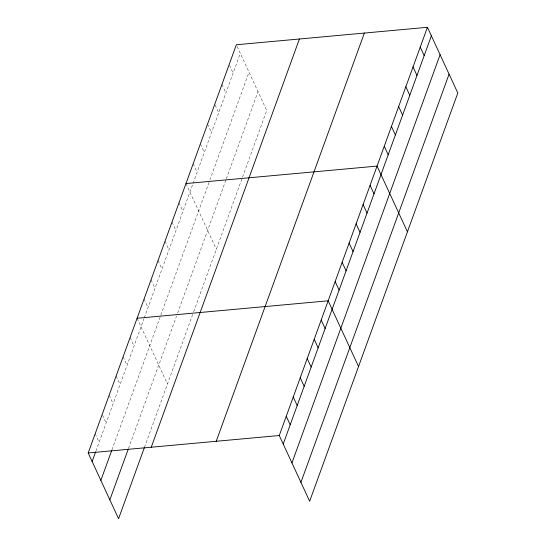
<?xml version="1.0" encoding="UTF-8"?>
<svg xmlns="http://www.w3.org/2000/svg" width="546" height="546" viewBox="0 0 546 546"><rect width="100%" height="100%" fill="white"/><g stroke="black" fill="none" stroke-linecap="round" stroke-linejoin="round"><path stroke-width="0.41" stroke-dasharray="2.73 2.05" d="M95.925 451.078L143.939 318.768M144.233 317.97L192.799 184.145M193.086 183.354L240.295 53.283M111.923 449.904L160.524 315.998M160.811 315.192L209.582 180.815M209.869 180.023L249.017 72.161M128.474 448.505L176.495 316.202M177.655 312.995L226.051 179.641M226.337 178.849L257.999 91.612M144.472 447.338L193.359 312.626M193.653 311.821L242.26 177.9M242.547 177.109L266.721 110.483L236.35 44.758M229.484 65.295L233.094 73.116M221.963 84.412L225.901 92.943M215.097 104.955L218.707 112.769M207.569 124.072L211.507 132.596M200.375 143.898L204.313 152.423M193.175 163.725L197.12 172.249M185.981 183.552L216.352 249.276M178.999 202.798L182.937 211.322M172.01 222.038L175.955 230.569M165.029 241.284L168.967 249.809M158.047 260.531L161.985 269.055M151.058 279.77L155.003 288.302M144.076 299.017L148.014 307.541M137.094 318.263L167.465 383.988M130.105 337.51L134.05 346.034M123.123 356.75L127.061 365.274M116.141 375.996L120.079 384.52M109.152 395.243L113.097 403.767M102.498 415.192L106.108 423.013M95.188 433.729L99.126 442.253"/><path stroke-width="0.82" d="M144.472 447.338L118.571 518.7L88.199 452.975L236.35 44.758L427.429 27.3L457.801 93.025L309.65 501.242L279.279 435.517L427.429 27.3M92.144 461.5L95.632 451.876M100.867 480.378L111.63 450.709M109.848 499.822L128.187 449.31M151.256 447.208L299.406 38.998M216.223 441.277L364.373 33.06M283.217 444.041L431.367 35.824M291.939 462.919L440.09 54.702M300.928 482.364L449.078 74.154M185.981 183.552L377.054 166.093L407.425 231.818M137.094 318.263L328.166 300.805L358.538 366.53M88.199 452.975L279.279 435.517M420.229 47.127L424.174 55.651M413.035 66.953L416.973 75.484M405.842 86.78L409.78 95.311M398.641 106.613L402.586 115.138M391.448 126.44L395.386 134.964M384.254 146.267L388.192 154.791M370.072 185.34L374.01 193.864M363.09 204.579L367.028 213.111M356.101 223.826L360.046 232.35M349.119 243.072L353.057 251.597M342.137 262.312L346.075 270.843M335.148 281.559L339.093 290.083M321.185 320.045L325.123 328.576M314.196 339.291L318.141 347.816M307.214 358.538L311.152 367.062M300.232 377.777L304.17 386.309M293.243 397.024L297.188 405.548M286.261 416.27L290.199 424.795"/></g></svg>
